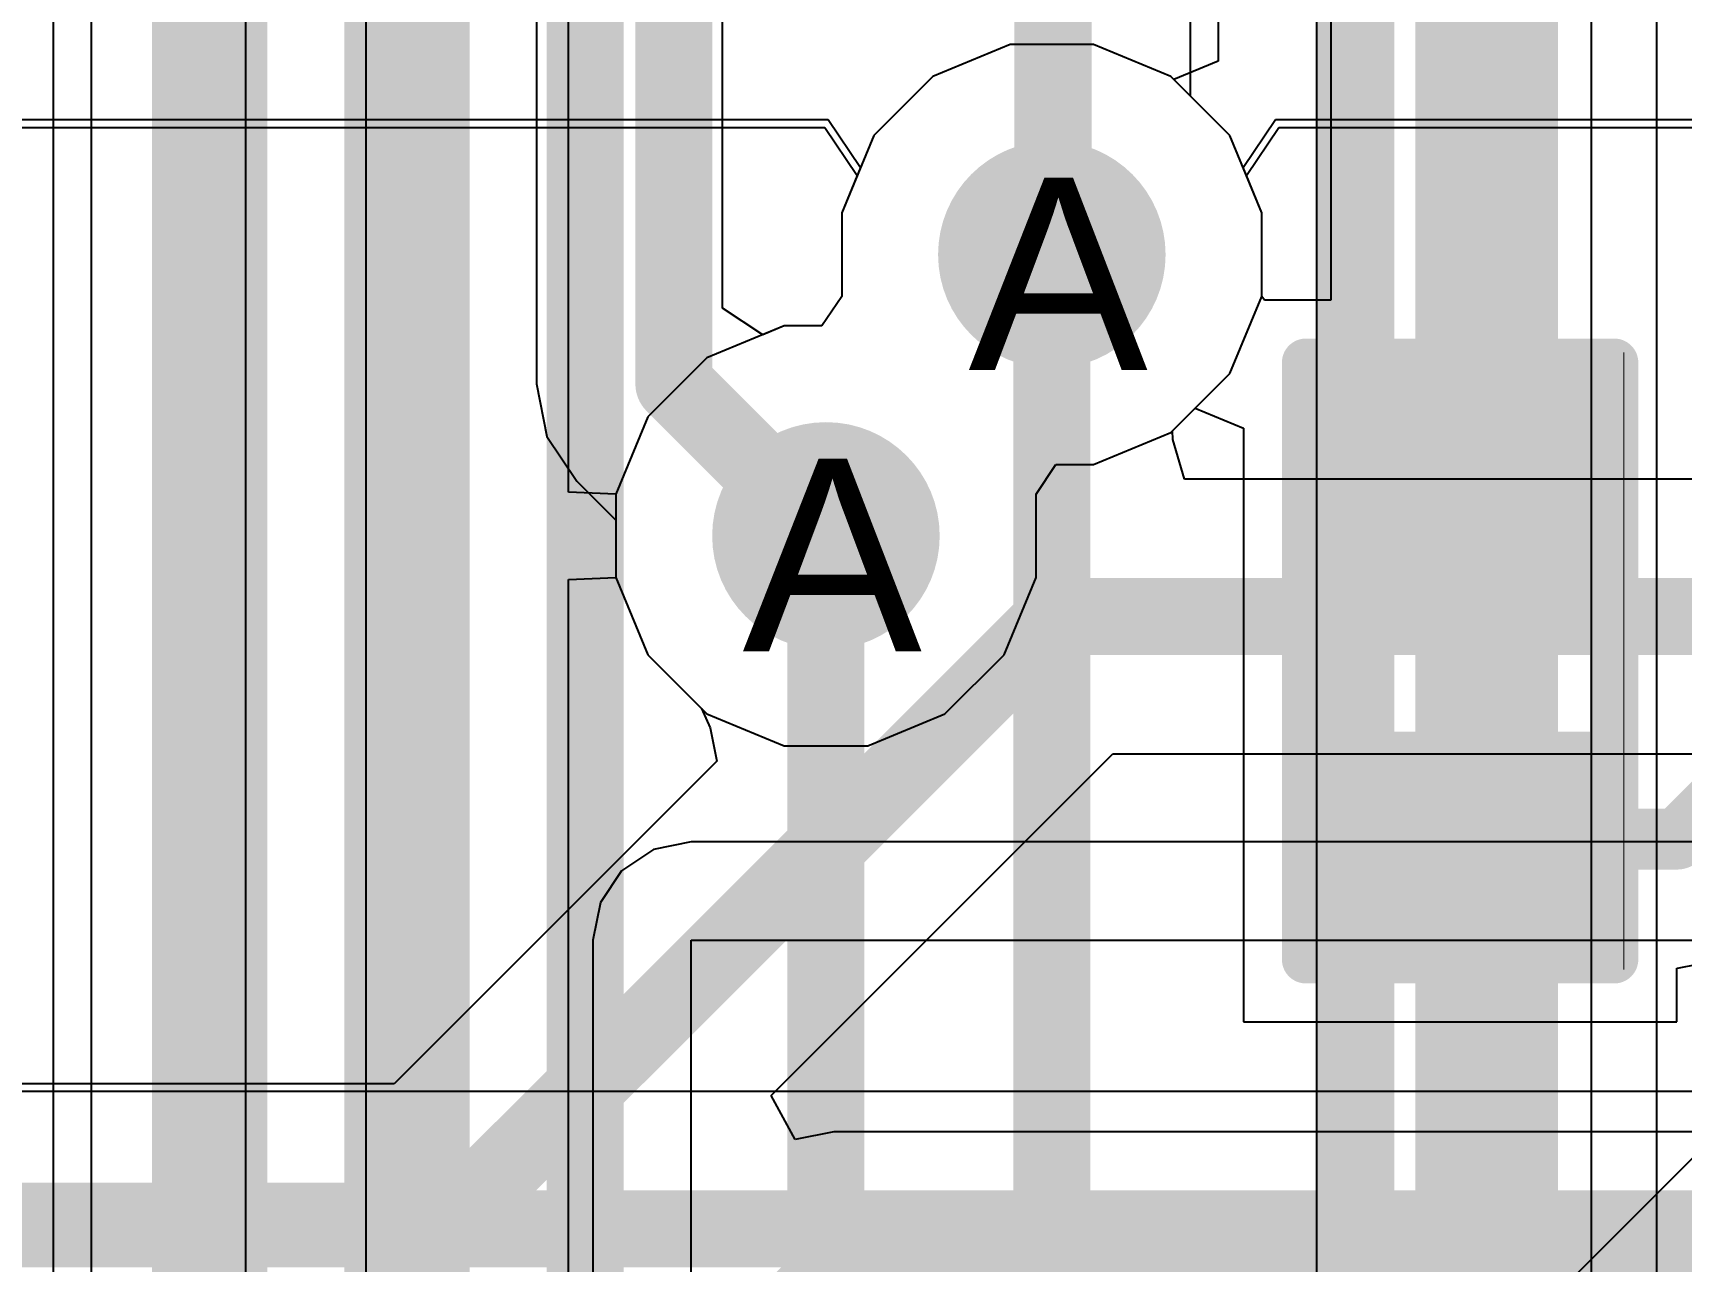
# Model space of a CAD drawing. Header units: inches. Extents: x 0 to 5271, y 0 to 5417.
# Drawn here: x 103.344 to 107.69, y 67.53 to 70.771 of the extents above; entities that cross this region are included whole.
import ezdxf

# ---------------------------------------------------------------- set-up
doc = ezdxf.new("R2010")
doc.units = ezdxf.units.IN
for name, color, linetype in [('Bottom Layer', 5, 'Continuous'), ('Bottom Overlay', 54, 'Continuous'), ('Bottom Paste', 16, 'Continuous'), ('Bottom Solder', 6, 'Continuous'), ('Drill Drawing', 1, 'Continuous'), ('L2_GND1', 16, 'Continuous'), ('L3_SIG1', 76, 'Continuous'), ('L4_PWR', 90, 'Continuous'), ('L5_GND2', 156, 'Continuous'), ('L6_SIG2', 130, 'Continuous'), ('L7_GND3', 216, 'Continuous'), ('Top Layer', 1, 'Continuous'), ('Via Holes', 16, 'Continuous')]:
    doc.layers.add(name, color=color, linetype=linetype)
doc.styles.add('Arial', font='', dxfattribs={"height": 0.2})
doc.styles.get('Arial').set_extended_font_data('Arial')

# ---------------------------------------------------------------- blocks, each defined once
blk = doc.blocks.new('R___0402_B_52')
at = {"layer": 'Bottom Layer'}
for points in [[(-0.2413, 0.3175), (-0.2413, -0.3175), (-0.6985, -0.3175), (-0.6985, 0.3175)], [(0.6985, 0.3175), (0.6985, -0.3175), (0.2413, -0.3175), (0.2413, 0.3175)]]:
    blk.add_hatch(color=5, dxfattribs=at).paths.add_polyline_path(points)
at = {"layer": 'Bottom Paste'}
for points in [[(-0.2413, 0.3175), (-0.2413, -0.3175), (-0.6985, -0.3175), (-0.6985, 0.3175)], [(0.6985, 0.3175), (0.6985, -0.3175), (0.2413, -0.3175), (0.2413, 0.3175)]]:
    blk.add_hatch(color=16, dxfattribs=at).paths.add_polyline_path(points)
at = {"layer": 'Bottom Solder'}
for points in [[(-0.1863, 0.3725), (-0.1863, -0.3725), (-0.7535, -0.3725), (-0.7535, 0.3725)], [(0.7535, 0.3725), (0.7535, -0.3725), (0.1863, -0.3725), (0.1863, 0.3725)]]:
    blk.add_hatch(color=6, dxfattribs=at).paths.add_polyline_path(points)
at = {"layer": 'Bottom Overlay'}
for points in [[(-0.7874, -0.4064, 0.127, 0.127, 0), (-0.7874, 0.4064, 0.127, 0.127, 0)], [(0.7874, 0.4064, 0.127, 0.127, 0), (-0.7874, 0.4064, 0.127, 0.127, 0)], [(0.7874, -0.4064, 0.127, 0.127, 0), (0.7874, 0.4064, 0.127, 0.127, 0)], [(0.8128, 0.4318, 0.00323, 0.00323, 0), (-0.8128, 0.4318, 0.00323, 0.00323, 0)], [(0.7874, -0.4064, 0.127, 0.127, 0), (-0.7874, -0.4064, 0.127, 0.127, 0)]]:
    blk.add_lwpolyline(points, format="xyseb", dxfattribs=at)
for points in [[(-0.8191, 0.4064, 0.0635, 0.0635, 1), (-0.7556, 0.4064, 0.0635, 0.0635, 1)], [(-0.8191, 0.4064, 0.0635, 0.0635, 1), (-0.7556, 0.4064, 0.0635, 0.0635, 1)], [(0.7557, 0.4064, 0.0635, 0.0635, 1), (0.8192, 0.4064, 0.0635, 0.0635, 1)], [(0.7557, 0.4064, 0.0635, 0.0635, 1), (0.8192, 0.4064, 0.0635, 0.0635, 1)], [(-0.8136, 0.4318, 0.00161, 0.00161, 1), (-0.812, 0.4318, 0.00161, 0.00161, 1)], [(0.812, 0.4318, 0.00161, 0.00161, 1), (0.8136, 0.4318, 0.00161, 0.00161, 1)], [(-0.8191, -0.4064, 0.0635, 0.0635, 1), (-0.7556, -0.4064, 0.0635, 0.0635, 1)], [(-0.8191, -0.4064, 0.0635, 0.0635, 1), (-0.7556, -0.4064, 0.0635, 0.0635, 1)], [(0.7557, -0.4064, 0.0635, 0.0635, 1), (0.8192, -0.4064, 0.0635, 0.0635, 1)], [(0.7557, -0.4064, 0.0635, 0.0635, 1), (0.8192, -0.4064, 0.0635, 0.0635, 1)]]:
    blk.add_lwpolyline(points, format="xyseb", close=True, dxfattribs=at)

msp = doc.modelspace()

# ---------------------------------------------------------------- hatches: boundary and pattern name
at = {"layer": 'Bottom Layer'}
h = msp.add_hatch(color=5, dxfattribs=at)
edge = h.paths.add_edge_path()
edge.add_arc((106.0311, 70.1857), 0.3, 0, 360)
h = msp.add_hatch(color=5, dxfattribs=at)
edge = h.paths.add_edge_path()
edge.add_arc((105.4354, 69.4436), 0.3, 0, 360)
at = {"layer": 'L2_GND1'}
h = msp.add_hatch(color=16, dxfattribs=at)
edge = h.paths.add_edge_path()
edge.add_arc((106.0311, 70.1857), 0.3, 0, 360)
h = msp.add_hatch(color=16, dxfattribs=at)
edge = h.paths.add_edge_path()
edge.add_arc((105.4354, 69.4436), 0.3, 0, 360)
at = {"layer": 'L3_SIG1'}
h = msp.add_hatch(color=76, dxfattribs=at)
edge = h.paths.add_edge_path()
edge.add_arc((106.0311, 70.1857), 0.3, 0, 360)
h = msp.add_hatch(color=76, dxfattribs=at)
edge = h.paths.add_edge_path()
edge.add_arc((105.4354, 69.4436), 0.3, 0, 360)
at = {"layer": 'L4_PWR'}
h = msp.add_hatch(color=90, dxfattribs=at)
edge = h.paths.add_edge_path()
edge.add_arc((106.0311, 70.1857), 0.3, 0, 360)
h = msp.add_hatch(color=90, dxfattribs=at)
edge = h.paths.add_edge_path()
edge.add_arc((105.4354, 69.4436), 0.3, 0, 360)
at = {"layer": 'L5_GND2'}
h = msp.add_hatch(color=156, dxfattribs=at)
edge = h.paths.add_edge_path()
edge.add_arc((106.0311, 70.1857), 0.3, 0, 360)
h = msp.add_hatch(color=156, dxfattribs=at)
edge = h.paths.add_edge_path()
edge.add_arc((105.4354, 69.4436), 0.3, 0, 360)
at = {"layer": 'L6_SIG2'}
h = msp.add_hatch(color=130, dxfattribs=at)
edge = h.paths.add_edge_path()
edge.add_arc((106.0311, 70.1857), 0.3, 0, 360)
h = msp.add_hatch(color=130, dxfattribs=at)
edge = h.paths.add_edge_path()
edge.add_arc((105.4354, 69.4436), 0.3, 0, 360)
at = {"layer": 'L7_GND3'}
h = msp.add_hatch(color=216, dxfattribs=at)
edge = h.paths.add_edge_path()
edge.add_arc((106.0311, 70.1857), 0.3, 0, 360)
h = msp.add_hatch(color=216, dxfattribs=at)
edge = h.paths.add_edge_path()
edge.add_arc((105.4354, 69.4436), 0.3, 0, 360)
at = {"layer": 'Top Layer'}
h = msp.add_hatch(color=1, dxfattribs=at)
edge = h.paths.add_edge_path()
edge.add_arc((106.0311, 70.1857), 0.3, 0, 360)
h = msp.add_hatch(color=1, dxfattribs=at)
edge = h.paths.add_edge_path()
edge.add_arc((105.4354, 69.4436), 0.3, 0, 360)
at = {"layer": 'Via Holes'}
h = msp.add_hatch(color=7, dxfattribs=at)
edge = h.paths.add_edge_path()
edge.add_arc((106.0311, 70.1857), 0.15, 0, 360)
h = msp.add_hatch(color=7, dxfattribs=at)
edge = h.paths.add_edge_path()
edge.add_arc((105.4354, 69.4436), 0.15, 0, 360)

# ---------------------------------------------------------------- linework, layer by layer
at = {"layer": 'Bottom Layer'}
for p, q in [((103.498, 73.575), (103.498, 67.4348)), ((104.2232, 67.2846), (104.2232, 73.4249)), ((106.7667, 72.7404), (106.7667, 70.0659)), ((105.9209, 70.7397), (105.7173, 70.6554)), ((106.1413, 70.7397), (105.9209, 70.7397)), ((106.3449, 70.6554), (106.1413, 70.7397)), ((105.7173, 70.6554), (105.5615, 70.4996)), ((106.5008, 70.4996), (106.3449, 70.6554)), ((105.5615, 70.4996), (105.4771, 70.2959)), ((106.5851, 70.2959), (106.5008, 70.4996)), ((105.4771, 70.2959), (105.4771, 70.0755)), ((106.5851, 70.0755), (106.5851, 70.2959)), ((105.4771, 70.0755), (105.425, 69.9976)), ((106.5916, 70.0659), (106.5851, 70.0755)), ((106.7667, 70.0659), (106.5916, 70.0659)), ((105.3252, 69.9976), (105.1216, 69.9133)), ((105.425, 69.9976), (105.3252, 69.9976)), ((105.1216, 69.9133), (104.9657, 69.7574)), ((104.9657, 69.7574), (104.8814, 69.5538)), ((106.3449, 69.7161), (106.4092, 69.7803)), ((106.4092, 69.7803), (106.5362, 69.7277)), ((106.1413, 69.6317), (106.3449, 69.7161)), ((106.5362, 69.7277), (106.5362, 69.1007)), ((105.9894, 69.5538), (106.0415, 69.6317)), ((106.0415, 69.6317), (106.1413, 69.6317)), ((104.8814, 69.5538), (104.8814, 69.3334)), ((105.9894, 69.3334), (105.9894, 69.5538)), ((104.8814, 69.3334), (104.9657, 69.1298)), ((105.9051, 69.1298), (105.9894, 69.3334)), ((104.9657, 69.1298), (105.1216, 68.9739)), ((105.7492, 68.9739), (105.9051, 69.1298)), ((106.5362, 69.1007), (106.5362, 68.1609)), ((105.1216, 68.9739), (105.3252, 68.8896)), ((105.5456, 68.8896), (105.7492, 68.9739)), ((105.3252, 68.8896), (105.5456, 68.8896)), ((107.6806, 68.3026), (107.8111, 68.3285)), ((107.6792, 68.1609), (107.6792, 68.3026)), ((107.6792, 68.3026), (107.6806, 68.3026)), ((106.5362, 68.1609), (107.6792, 68.1609)), ((107.9538, 68.0352), (104.1998, 64.2811))]:
    msp.add_line(p, q, dxfattribs=at)
for points in [[(103.8606, 67.2846, 0.2032, 0.2032, 0), (103.8606, 73.5751, 0.2032, 0.2032, 0)], [(107.1077, 69.5833, 0.1608, 0.1608, 0), (107.1077, 72.7404, 0.1608, 0.1608, 0)], [(107.6806, 68.6435, 0.1608, 0.1608, 0), (107.9092, 68.8721, 0.1608, 0.1608, 0)], [(107.1077, 68.6435, 0.1608, 0.1608, 0), (107.6806, 68.6435, 0.1608, 0.1608, 0)]]:
    msp.add_lwpolyline(points, format="xyseb", dxfattribs=at)
for points in [[(107.0675, 69.5833, 0.0804, 0.0804, 1), (107.1479, 69.5833, 0.0804, 0.0804, 1)], [(107.0675, 68.6435, 0.0804, 0.0804, 1), (107.1479, 68.6435, 0.0804, 0.0804, 1)], [(107.6404, 68.6435, 0.0804, 0.0804, 1), (107.7208, 68.6435, 0.0804, 0.0804, 1)], [(107.6404, 68.6435, 0.0804, 0.0804, 1), (107.7208, 68.6435, 0.0804, 0.0804, 1)]]:
    msp.add_lwpolyline(points, format="xyseb", close=True, dxfattribs=at)
at = {"layer": 'L2_GND1'}
for p, q in [((103.1295, 70.5211), (105.4329, 70.5211)), ((105.4329, 70.5211), (105.5178, 70.3941)), ((106.5445, 70.3941), (106.6293, 70.5211)), ((106.6293, 70.5211), (107.9114, 70.5211)), ((105.5178, 70.3941), (105.4771, 70.2959)), ((106.5851, 70.2959), (106.5445, 70.3941)), ((105.4771, 70.2959), (105.4771, 70.0755)), ((106.5851, 70.0755), (106.5851, 70.2959)), ((105.4771, 70.0755), (105.425, 69.9976)), ((106.5008, 69.8719), (106.5851, 70.0755)), ((105.3252, 69.9976), (105.1216, 69.9133)), ((105.425, 69.9976), (105.3252, 69.9976)), ((105.1216, 69.9133), (104.9657, 69.7574)), ((106.3449, 69.7161), (106.5008, 69.8719)), ((104.9657, 69.7574), (104.8814, 69.5538)), ((106.1413, 69.6317), (106.3449, 69.7161)), ((105.9894, 69.5538), (106.0415, 69.6317)), ((106.0415, 69.6317), (106.1413, 69.6317)), ((104.8814, 69.5538), (104.8814, 69.3334)), ((105.9894, 69.3334), (105.9894, 69.5538)), ((104.8814, 69.3334), (104.9657, 69.1298)), ((105.9051, 69.1298), (105.9894, 69.3334)), ((104.9657, 69.1298), (105.1216, 68.9739)), ((105.7492, 68.9739), (105.9051, 69.1298)), ((105.1216, 68.9739), (105.3252, 68.8896)), ((105.5456, 68.8896), (105.7492, 68.9739)), ((105.3252, 68.8896), (105.5456, 68.8896))]:
    msp.add_line(p, q, dxfattribs=at)
at = {"layer": 'L3_SIG1'}
for p, q in [((103.9044, 73.5197), (103.9044, 58.3333)), ((106.4698, 72.9982), (106.4698, 70.6964)), ((105.163, 70.0447), (105.163, 72.6553)), ((107.6268, 27.8638), (107.6268, 72.5275)), ((105.9209, 70.7397), (105.7173, 70.6554)), ((106.1413, 70.7397), (105.9209, 70.7397)), ((106.3449, 70.6554), (106.1413, 70.7397)), ((106.4698, 70.6964), (106.3525, 70.6478)), ((105.7173, 70.6554), (105.5615, 70.4996)), ((106.3525, 70.6478), (106.3449, 70.6554)), ((105.5615, 70.4996), (105.4771, 70.2959)), ((105.4771, 70.2959), (105.4771, 70.0755)), ((105.4771, 70.0755), (105.425, 69.9976)), ((105.2686, 69.9741), (105.163, 70.0447)), ((105.3252, 69.9976), (105.2686, 69.9741)), ((105.425, 69.9976), (105.3252, 69.9976))]:
    msp.add_line(p, q, dxfattribs=at)
for points in [[(107.2642, 27.8638, 0.2032, 0.2032, 0), (107.2642, 74.1934, 0.2032, 0.2032, 0)], [(104.267, 42.418, 0.2032, 0.2032, 0), (104.267, 73.6699, 0.2032, 0.2032, 0)], [(106.8324, 40.6484, 0.2032, 0.2032, 0), (106.8324, 73.2316, 0.2032, 0.2032, 0)], [(104.8004, 42.0203, 0.2032, 0.2032, 0), (104.8004, 72.8055, 0.2032, 0.2032, 0)], [(106.0311, 40.9056, 0.2032, 0.2032, 0), (106.0311, 70.1857, 0.2032, 0.2032, 0)], [(105.4354, 41.4782, 0.2032, 0.2032, 0), (105.4354, 69.4436, 0.2032, 0.2032, 0)]]:
    msp.add_lwpolyline(points, format="xyseb", dxfattribs=at)
for points in [[(105.9803, 70.1857, 0.1016, 0.1016, 1), (106.0819, 70.1857, 0.1016, 0.1016, 1)], [(105.3846, 69.4436, 0.1016, 0.1016, 1), (105.4862, 69.4436, 0.1016, 0.1016, 1)]]:
    msp.add_lwpolyline(points, format="xyseb", close=True, dxfattribs=at)
at = {"layer": 'L4_PWR'}
for p, q in [((105.9209, 70.7397), (105.7173, 70.6554)), ((106.1413, 70.7397), (105.9209, 70.7397)), ((106.3449, 70.6554), (106.1413, 70.7397)), ((105.7173, 70.6554), (105.5615, 70.4996)), ((106.5008, 70.4996), (106.3449, 70.6554)), ((105.5615, 70.4996), (105.4771, 70.2959)), ((106.5851, 70.2959), (106.5008, 70.4996)), ((105.4771, 70.2959), (105.4771, 70.0755)), ((106.5851, 70.0755), (106.5851, 70.2959)), ((105.4771, 70.0755), (105.425, 69.9976)), ((106.5008, 69.8719), (106.5851, 70.0755)), ((105.3252, 69.9976), (105.1216, 69.9133)), ((105.425, 69.9976), (105.3252, 69.9976)), ((105.1216, 69.9133), (104.9657, 69.7574)), ((106.3449, 69.7161), (106.5008, 69.8719)), ((104.9657, 69.7574), (104.8814, 69.5538)), ((106.1413, 69.6317), (106.3449, 69.7161)), ((105.9894, 69.5538), (106.0415, 69.6317)), ((106.0415, 69.6317), (106.1413, 69.6317)), ((104.8814, 69.5538), (104.8814, 69.3334)), ((105.9894, 69.3334), (105.9894, 69.5538)), ((104.8814, 69.3334), (104.9657, 69.1298)), ((105.9051, 69.1298), (105.9894, 69.3334)), ((104.9657, 69.1298), (105.1216, 68.9739)), ((105.7492, 68.9739), (105.9051, 69.1298)), ((105.1216, 68.9739), (105.3252, 68.8896)), ((105.5456, 68.8896), (105.7492, 68.9739)), ((105.3252, 68.8896), (105.5456, 68.8896)), ((105.0798, 68.6358), (104.9807, 68.6161)), ((108.6438, 68.6358), (105.0798, 68.6358)), ((104.9807, 68.6161), (104.8967, 68.5599)), ((104.8967, 68.5599), (104.8405, 68.4759)), ((104.8405, 68.4759), (104.8208, 68.3768)), ((104.8208, 68.3768), (104.8208, 63.8763)), ((105.0798, 63.6173), (105.0798, 68.3768)), ((105.0798, 68.3768), (108.7119, 68.3768))]:
    msp.add_line(p, q, dxfattribs=at)
at = {"layer": 'L5_GND2'}
for p, q in [((103.1207, 70.5423), (105.4417, 70.5423)), ((105.4417, 70.5423), (105.5266, 70.4153)), ((106.5357, 70.4153), (106.6206, 70.5423)), ((106.6206, 70.5423), (107.9121, 70.5423)), ((105.5266, 70.4153), (105.4771, 70.2959)), ((106.5851, 70.2959), (106.5357, 70.4153)), ((105.4771, 70.2959), (105.4771, 70.0755)), ((106.5851, 70.0755), (106.5851, 70.2959)), ((105.4771, 70.0755), (105.425, 69.9976)), ((106.5008, 69.8719), (106.5851, 70.0755)), ((105.3252, 69.9976), (105.1216, 69.9133)), ((105.425, 69.9976), (105.3252, 69.9976)), ((105.1216, 69.9133), (104.9657, 69.7574)), ((106.3449, 69.7161), (106.5008, 69.8719)), ((104.9657, 69.7574), (104.8814, 69.5538)), ((106.1413, 69.6317), (106.3449, 69.7161)), ((105.9894, 69.5538), (106.0415, 69.6317)), ((106.0415, 69.6317), (106.1413, 69.6317)), ((104.8814, 69.5538), (104.8814, 69.3334)), ((105.9894, 69.3334), (105.9894, 69.5538)), ((104.8814, 69.3334), (104.9657, 69.1298)), ((105.9051, 69.1298), (105.9894, 69.3334)), ((104.9657, 69.1298), (105.1216, 68.9739)), ((105.7492, 68.9739), (105.9051, 69.1298)), ((105.1216, 68.9739), (105.3252, 68.8896)), ((105.5456, 68.8896), (105.7492, 68.9739)), ((105.3252, 68.8896), (105.5456, 68.8896)), ((109.0708, 67.9774), (102.5204, 67.9774))]:
    msp.add_line(p, q, dxfattribs=at)
msp.add_lwpolyline([(95.5318, 67.6148, 0.2032, 0.2032, 0), (117.1448, 67.6148, 0.2032, 0.2032, 0)], format="xyseb", dxfattribs=at)
at = {"layer": 'L6_SIG2'}
for p, q in [((104.7566, 69.559), (104.7566, 74.8691)), ((103.3976, 74.5901), (103.3976, 67.0999)), ((107.4538, 51.135), (107.4538, 74.0028)), ((106.7287, 72.928), (106.7287, 51.2852)), ((105.9209, 70.7397), (105.7173, 70.6554)), ((106.1413, 70.7397), (105.9209, 70.7397)), ((106.3449, 70.6554), (106.1413, 70.7397)), ((105.7173, 70.6554), (105.5615, 70.4996)), ((106.5008, 70.4996), (106.3449, 70.6554)), ((105.5615, 70.4996), (105.4771, 70.2959)), ((106.5851, 70.2959), (106.5008, 70.4996)), ((105.4771, 70.2959), (105.4771, 70.0755)), ((106.5851, 70.0755), (106.5851, 70.2959)), ((105.4771, 70.0755), (105.425, 69.9976)), ((106.5008, 69.8719), (106.5851, 70.0755)), ((105.3252, 69.9976), (105.1216, 69.9133)), ((105.425, 69.9976), (105.3252, 69.9976)), ((105.1216, 69.9133), (104.9657, 69.7574)), ((106.3449, 69.7161), (106.5008, 69.8719)), ((104.9657, 69.7574), (104.8814, 69.5538)), ((106.1413, 69.6317), (106.3449, 69.7161)), ((105.9894, 69.5538), (106.0415, 69.6317)), ((106.0415, 69.6317), (106.1413, 69.6317)), ((104.8814, 69.5538), (104.7566, 69.559)), ((105.9894, 69.3334), (105.9894, 69.5538)), ((104.7566, 69.3282), (104.8814, 69.3334)), ((104.7566, 61.1356), (104.7566, 69.3282)), ((104.8814, 69.3334), (104.9657, 69.1298)), ((105.9051, 69.1298), (105.9894, 69.3334)), ((104.9657, 69.1298), (105.1216, 68.9739)), ((105.7492, 68.9739), (105.9051, 69.1298)), ((105.1216, 68.9739), (105.3252, 68.8896)), ((105.5456, 68.8896), (105.7492, 68.9739)), ((105.3252, 68.8896), (105.5456, 68.8896))]:
    msp.add_line(p, q, dxfattribs=at)
for points in [[(103.7602, 60.7048, 0.2032, 0.2032, 0), (103.7602, 75.011, 0.2032, 0.2032, 0)], [(104.394, 60.9854, 0.2032, 0.2032, 0), (104.394, 75.0193, 0.2032, 0.2032, 0)], [(107.0912, 51.135, 0.2032, 0.2032, 0), (107.0912, 74.4934, 0.2032, 0.2032, 0)]]:
    msp.add_lwpolyline(points, format="xyseb", dxfattribs=at)
at = {"layer": 'L7_GND3'}
for p, q in [((105.9209, 70.7397), (105.7173, 70.6554)), ((106.1413, 70.7397), (105.9209, 70.7397)), ((106.3449, 70.6554), (106.1413, 70.7397)), ((105.7173, 70.6554), (105.5615, 70.4996)), ((106.5008, 70.4996), (106.3449, 70.6554)), ((105.5615, 70.4996), (105.4771, 70.2959)), ((106.5851, 70.2959), (106.5008, 70.4996)), ((105.4771, 70.2959), (105.4771, 70.0755)), ((106.5851, 70.0755), (106.5851, 70.2959)), ((105.4771, 70.0755), (105.425, 69.9976)), ((106.5008, 69.8719), (106.5851, 70.0755)), ((105.3252, 69.9976), (105.1216, 69.9133)), ((105.425, 69.9976), (105.3252, 69.9976)), ((105.1216, 69.9133), (104.9657, 69.7574)), ((106.3492, 69.7204), (106.5008, 69.8719)), ((104.9657, 69.7574), (104.8814, 69.5538)), ((106.3503, 69.6976), (106.3492, 69.7204)), ((106.3805, 69.5934), (106.3503, 69.6976)), ((112.2915, 69.5934), (106.3805, 69.5934)), ((104.8814, 69.5538), (104.8814, 69.3334)), ((104.8814, 69.3334), (104.9657, 69.1298)), ((104.9657, 69.1298), (105.1072, 68.9883)), ((105.1072, 68.9883), (105.1299, 68.9369)), ((105.1299, 68.9369), (105.1474, 68.849)), ((105.1474, 68.849), (104.2964, 67.998)), ((105.2907, 67.9667), (106.1922, 68.8682)), ((106.1922, 68.8682), (108.5737, 68.8682)), ((104.2964, 67.998), (102.5289, 67.998)), ((105.3543, 67.8507), (105.2907, 67.9667)), ((105.456, 67.871), (105.3543, 67.8507)), ((125.83, 67.871), (105.456, 67.871)), ((105.456, 67.871), (105.456, 67.871))]:
    msp.add_line(p, q, dxfattribs=at)
for points in [[(104.4466, 67.6354, 0.2032, 0.2032, 0), (106.042, 69.2308, 0.2032, 0.2032, 0)], [(106.042, 69.2308, 0.2032, 0.2032, 0), (119.0606, 69.2308, 0.2032, 0.2032, 0)], [(87.039, 67.6354, 0.2032, 0.2032, 0), (104.4466, 67.6354, 0.2032, 0.2032, 0)], [(103.6622, 65.7146, 0.2032, 0.2032, 0), (105.456, 67.5084, 0.2032, 0.2032, 0)], [(105.456, 67.5084, 0.2032, 0.2032, 0), (125.83, 67.5084, 0.2032, 0.2032, 0)]]:
    msp.add_lwpolyline(points, format="xyseb", dxfattribs=at)
for points in [[(105.9912, 69.2308, 0.1016, 0.1016, 1), (106.0928, 69.2308, 0.1016, 0.1016, 1)], [(105.9912, 69.2308, 0.1016, 0.1016, 1), (106.0928, 69.2308, 0.1016, 0.1016, 1)], [(104.3958, 67.6354, 0.1016, 0.1016, 1), (104.4974, 67.6354, 0.1016, 0.1016, 1)], [(104.3958, 67.6354, 0.1016, 0.1016, 1), (104.4974, 67.6354, 0.1016, 0.1016, 1)], [(105.4052, 67.5084, 0.1016, 0.1016, 1), (105.5068, 67.5084, 0.1016, 0.1016, 1)], [(105.4052, 67.5084, 0.1016, 0.1016, 1), (105.5068, 67.5084, 0.1016, 0.1016, 1)]]:
    msp.add_lwpolyline(points, format="xyseb", close=True, dxfattribs=at)
at = {"layer": 'Top Layer'}
for p, q in [((104.6719, 70.922), (104.6719, 69.8445)), ((106.3968, 70.6035), (106.3968, 70.922)), ((106.5008, 70.4996), (106.3968, 70.6035)), ((106.5851, 70.2959), (106.5008, 70.4996)), ((106.5851, 70.0755), (106.5851, 70.2959)), ((106.5008, 69.8719), (106.5851, 70.0755)), ((104.6719, 69.8445), (104.6719, 69.8445)), ((104.6719, 69.8445), (104.6995, 69.7058)), ((106.3449, 69.7161), (106.5008, 69.8719)), ((106.1413, 69.6317), (106.3449, 69.7161)), ((104.6995, 69.7058), (104.7781, 69.5881)), ((105.9894, 69.5538), (106.0415, 69.6317)), ((106.0415, 69.6317), (106.1413, 69.6317)), ((104.7781, 69.5881), (104.8814, 69.4848)), ((105.9894, 69.3334), (105.9894, 69.5538)), ((104.8814, 69.4848), (104.8814, 69.3334)), ((104.8814, 69.3334), (104.9657, 69.1298)), ((105.9051, 69.1298), (105.9894, 69.3334)), ((104.9657, 69.1298), (105.1216, 68.9739)), ((105.7492, 68.9739), (105.9051, 69.1298)), ((105.1216, 68.9739), (105.3252, 68.8896)), ((105.5456, 68.8896), (105.7492, 68.9739)), ((105.3252, 68.8896), (105.5456, 68.8896))]:
    msp.add_line(p, q, dxfattribs=at)
for points in [[(105.0345, 69.8445, 0.2032, 0.2032, 0), (105.0345, 71.526, 0.2032, 0.2032, 0)], [(106.0342, 70.1951, 0.2032, 0.2032, 0), (106.0342, 71.526, 0.2032, 0.2032, 0)], [(105.0345, 69.8445, 0.2032, 0.2032, 0), (105.4354, 69.4436, 0.2032, 0.2032, 0)]]:
    msp.add_lwpolyline(points, format="xyseb", dxfattribs=at)
for points in [[(105.9834, 70.1951, 0.1016, 0.1016, 1), (106.085, 70.1951, 0.1016, 0.1016, 1)], [(104.9837, 69.8445, 0.1016, 0.1016, 1), (105.0853, 69.8445, 0.1016, 0.1016, 1)], [(104.9837, 69.8445, 0.1016, 0.1016, 1), (105.0853, 69.8445, 0.1016, 0.1016, 1)], [(105.3846, 69.4436, 0.1016, 0.1016, 1), (105.4862, 69.4436, 0.1016, 0.1016, 1)]]:
    msp.add_lwpolyline(points, format="xyseb", close=True, dxfattribs=at)

# ---------------------------------------------------------------- block references
at = {"rotation": 270}
msp.add_blockref('R___0402_B_52', (107.1077, 69.1134), dxfattribs=at)

# ---------------------------------------------------------------- texts
at = {"layer": 'Drill Drawing', "style": 'Arial'}
for p in [(105.811, 69.881), (105.2153, 69.1389)]:
    msp.add_text('A', height=0.508, dxfattribs=at).set_placement(p)

doc.saveas('drawing.dxf')
